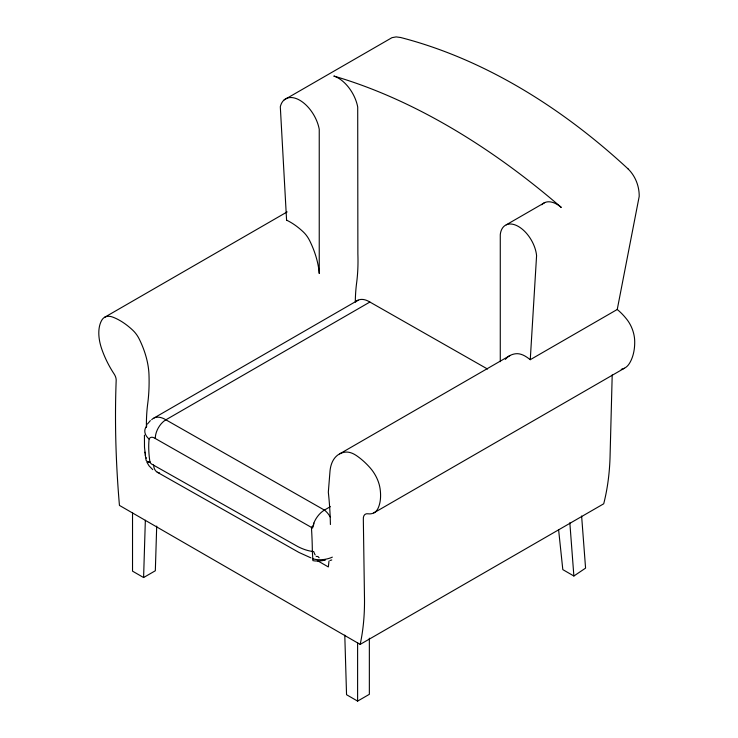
<?xml version="1.0" encoding="UTF-8"?>
<svg xmlns="http://www.w3.org/2000/svg" width="738" height="738" viewBox="0 0 738 738"><rect width="100%" height="100%" fill="white"/><g stroke="black" fill="none" stroke-linecap="round" stroke-linejoin="round"><path stroke-width="1.11" d="M323.124 559.699L325.274 560.05A15.221 5.849 -12.9 0 1 312.912 560.631L312.34 551.406A415.725 240.016 60 0 0 311.519 528.869C310.873 525.096 313.742 528.233 313.844 523.094A15.184 7.841 -55.2 0 1 324.416 510.078M612.208 374.904L610.123 454.128A257.322 155.617 62.5 0 1 603.702 503.796L360.172 644.394L119.445 505.41A1024.233 591.35 60 0 1 116.18 380.356A7.666 4.428 60 0 0 114.178 374.074A66.854 38.597 60 0 1 101.807 349.203A39.409 22.758 60 0 1 101.807 320.154A21.494 12.408 60 0 1 112.803 317.128A60.11 34.704 60 0 1 132.905 330.347A18.773 10.839 60 0 1 139.214 339A62.979 36.356 60 0 1 148.984 374.655A199.481 115.174 60 0 1 147.729 403.529A192.987 111.42 60 0 0 146.419 427.523M132.526 512.725L132.526 571.157L143.596 577.54L145.349 520.262M156.705 526.083L155.331 570.76L143.596 577.54M144.436 435.162L144.491 447.136L145.709 458.15M505.336 359.388A45.101 26.042 60 0 1 515.973 353.733A25.646 14.806 60 0 1 526.683 357.091A56.143 32.417 60 0 1 530.262 359.692L536.581 255.652A25.848 14.926 60 0 0 518.427 226.483A25.848 14.926 60 0 0 500.272 234.684L500.272 361.685M530.262 359.692L617.245 309.48L639.2 196.4C639.348 186.216 635.363 176.022 628.056 168.873M313.844 523.094L312.598 528.067L154.094 437.819A8.321 4.806 60 0 0 149.38 438.566L149.011 439.885A91.687 52.933 60 0 0 149.906 461.702L150.017 462.394L146.927 461.259A15.184 5.341 -14.6 0 1 146.539 457.8M147.323 424.156L150.368 420.605M558.629 529.958L562.808 569.616L573.878 576.009L585.575 568.122L581.618 516.01M284.204 99.851L391.979 37.666L396.149 36.9L400.596 37.5A661.1 439.553 69 0 1 628.056 168.873M104.556 317.331L287.156 211.907M154.122 417.939L358.114 300.163M487.532 369.037L369.886 302.045L165.893 419.811A15.184 8.865 -60.6 0 0 155.284 438.483M506.268 224.813L544.736 202.599M339.637 453.888L510.059 355.495M151.687 419.691A23.524 13.579 60 0 1 165.893 419.811L324.416 510.087L330.384 506.637M373.806 512.91L624.422 368.225M344.784 635.132L346.546 694.716L357.607 701.1L369.351 694.32L369.351 638.185M150.017 462.348L150.072 462.32A3.404 1.965 60 0 0 152.019 464.303L297.654 546.489A67.435 38.939 60 0 0 312.026 551.369L313.742 551.581A15.184 11.476 -84.6 0 0 315.181 554.948M331.759 559.967L329.997 560.483M149.113 462.182L147.738 461.711M316.15 556.397L317.977 556.526A15.184 11.642 -87.6 0 0 319.13 557.79M310.873 557.836L299.001 552.467L157.259 472.219M317.386 560.622L328.327 566.941A346.565 200.09 60 0 0 328.982 561.12M152.766 469.636L149.048 465.844L146.88 462.209M149.03 439.009L147.812 437.855A15.221 10.526 12.6 0 1 146.871 425.9M150.072 462.32L149.749 461.637L148.772 462.117M144.925 452.145L145.045 453.123M145.229 454.691L145.349 455.623M569.837 522.762L573.878 576.009M357.607 642.669L357.607 701.1M324.416 510.087A14.022 8.09 60 0 1 330.163 516.904M355.679 301.916A23.524 13.579 60 0 1 369.886 302.045M332.34 557.135A15.064 7.011 -8.2 0 1 323.096 559.579A15.553 7.232 -8.2 0 1 312.358 558.601M159.611 472.975A15.203 9.391 -63.8 0 1 153.569 464.949M617.245 309.48A55.599 36.965 69 0 1 626.959 319.536A25.821 17.168 69 0 1 634.708 341.519A45.627 30.332 69 0 1 629.468 363.364A25.452 16.919 69 0 1 621.248 369.323M360.172 644.394A256.723 148.218 60 0 0 364.452 595.963L363.336 519.506A9.834 5.673 60 0 1 367.819 513.768A25.295 14.603 60 0 0 377.893 508.611A44.446 25.664 60 0 0 380.061 488.556A25.516 14.732 60 0 0 370.116 467.827A56.143 32.417 60 0 0 356.269 455.484A25.646 14.806 60 0 0 345.55 452.117A45.101 26.042 60 0 0 330.015 471.01L328.327 492.191A346.565 200.09 60 0 1 330.412 524.524M541.812 204.749A25.848 14.926 60 0 1 561.286 207.424A669.873 386.749 60 0 0 333.825 76.051A28.293 16.337 60 0 1 357.709 107.038L357.875 254.056A199.481 115.174 60 0 1 356.62 282.922A192.987 111.42 60 0 0 355.301 301.953M286.584 220.164L280.311 106.77A28.293 16.337 60 0 1 299.776 100.248A28.293 16.337 60 0 1 319.24 129.251L319.24 273.466A62.979 36.356 60 0 0 309.637 240.606A18.773 10.839 60 0 0 303.318 231.953A60.11 34.704 60 0 0 286.584 220.164"/></g></svg>
